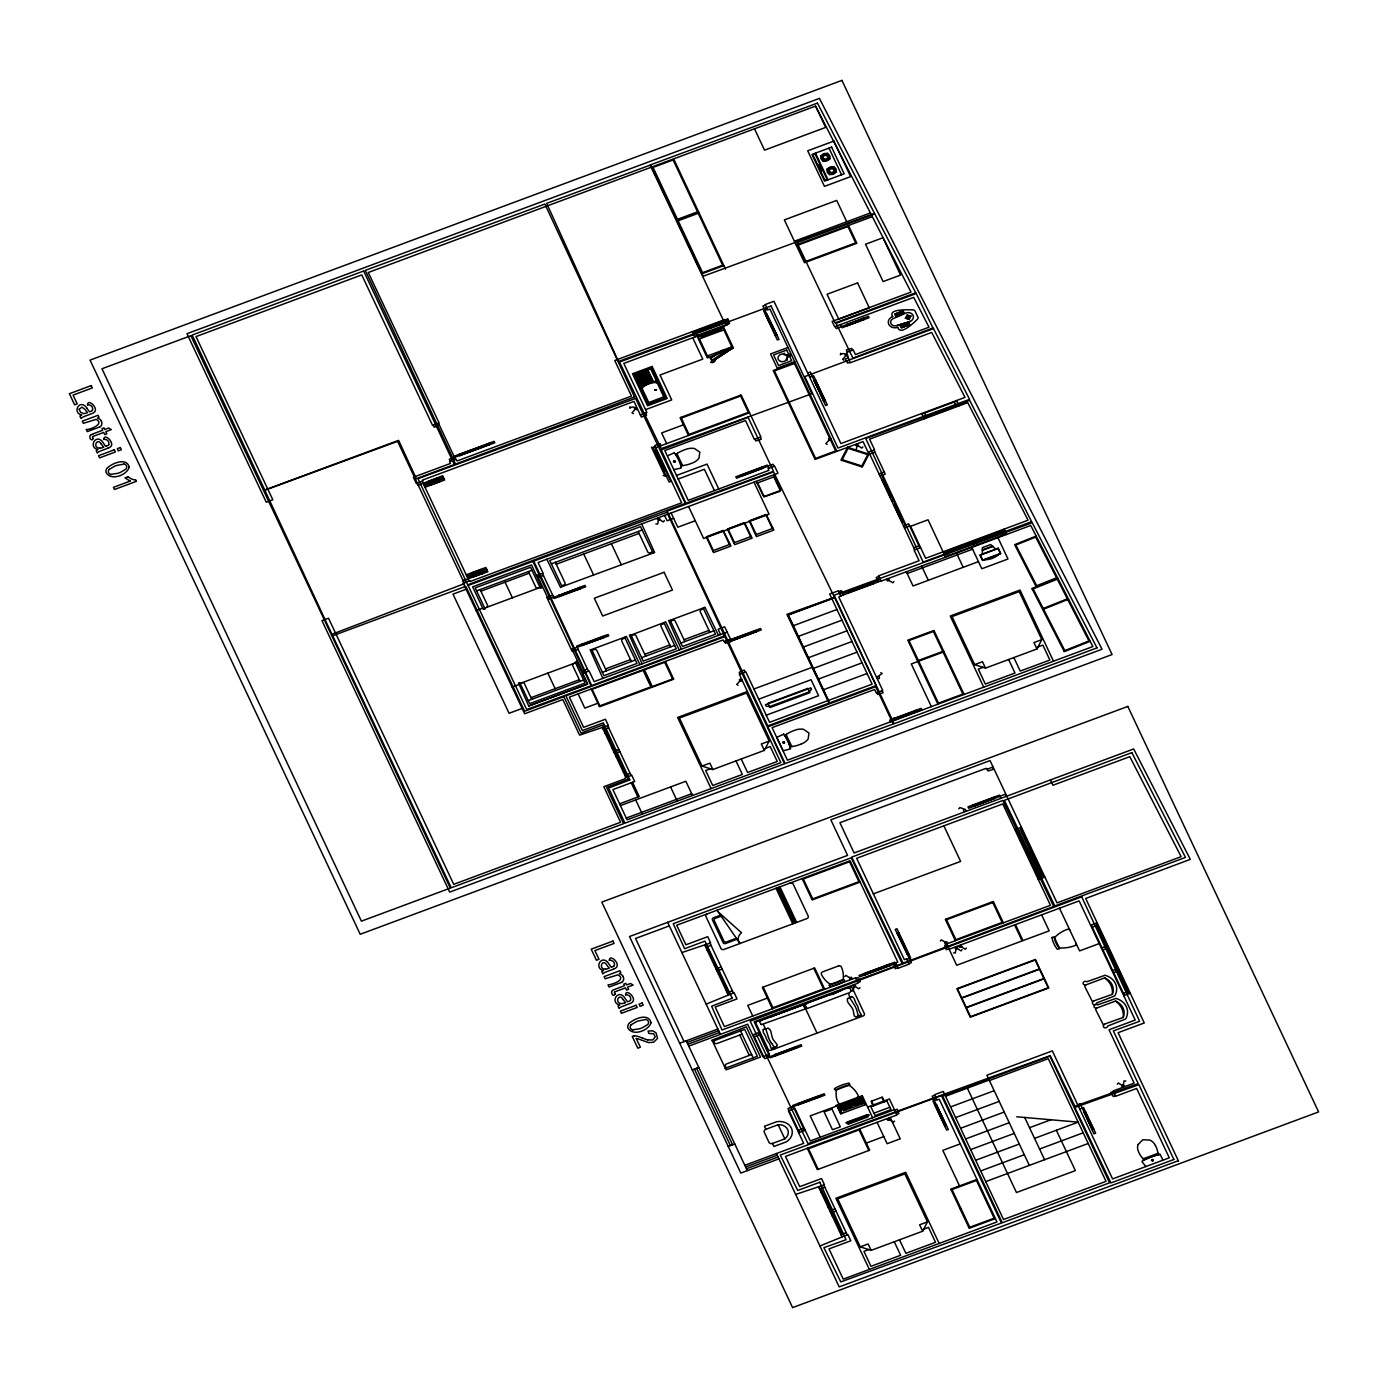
<?xml version="1.0" encoding="UTF-8"?>
<svg xmlns="http://www.w3.org/2000/svg" width="1388" height="1388" viewBox="0 0 1388 1388"><rect width="100%" height="100%" fill="white"/><g stroke="black" fill="none" stroke-linecap="round" stroke-linejoin="round"><path stroke-width="1.5" d="M634.333 408.697C641.169 412.288 634.559 404.151 629.805 408.211L630.083 406.736M788.505 355.102L789.893 356.334L791.455 354.998L790.171 353.871L788.523 354.998L783.977 354.617L784.255 353.142M802.837 1004.895L805.352 1008.66M844.945 355.12C850.462 358.139 845.171 350.886 840.417 354.721L840.694 353.246M602.86 678.402L590.108 649.705L591.739 649.705L603.971 675.713L637.005 663.429L624.756 637.422L626.335 636.346L639.937 664.609M642.124 663.794L629.354 635.097L630.898 634.941L643.234 661.104L676.251 648.821L664.019 622.813L665.598 621.737L679.2 650M718.446 635.392L704.844 607.129L703.282 608.204L715.514 634.212L682.497 646.496L670.248 620.488L668.617 620.505L681.369 649.185M658.467 520.222L657.114 518.817L659.057 517.793L659.994 519.164L658.467 520.222L657.617 524.039L655.865 523.901M856.934 446.381L855.615 444.889L857.524 443.969L858.478 445.322L856.934 446.381L856.084 450.198L854.331 450.059M853.863 987.146L852.77 985.567L854.852 984.803L855.598 986.087L853.863 987.146L853.221 990.98L851.469 990.824M956.037 949.184L954.805 947.692L956.835 946.79L957.668 948.125L956.037 949.184L955.291 953.001L953.539 952.862M1123.43 1084.687L1124.523 1086.266L1122.354 1086.995L1121.695 1085.746L1123.326 1084.687L1124.089 1080.87L1125.824 1081.009M1138.091 1144.562L1142.827 1139.722L1150.01 1140.121A13.637 11.295 -9.5 0 1 1155.371 1145.534M847.582 998.892L847.305 1000.019A8.224 6.801 -9.5 0 0 848.155 1002.674L850.514 1005.849A24.932 20.647 -9.5 0 1 851.26 1006.768A16.552 13.707 -9.5 0 1 853.221 1010.551L854.262 1015.912L855.737 1016.901M823.188 161.529L823.952 160.036M826.797 154.554L827.578 153.062M821.505 170.898L821.974 170.724M829.451 174.853L830.232 173.361M833.078 167.896L833.841 166.404M841.822 460.417L848.085 448.324L867.726 454.622L861.445 466.715M764.354 750.388L769.195 741.053L746.605 693.046L679.426 718.03L702.016 766.055L712.877 769.542L764.354 750.388L761.335 743.985L769.195 741.053M725.143 1068.378L726.254 1069.801L760.52 1057.049L746.293 1026.825L711.628 1040.323L712.807 1041.226L744.697 1029.358L757.362 1056.285L725.282 1068.257L712.53 1041.26M1036.975 648.959L1041.815 639.642L1019.226 591.618L952.047 616.602L974.636 664.626L985.515 668.114L1036.975 648.959L1033.973 642.557L1041.815 639.642M922.638 1231.208L927.479 1221.891L904.872 1173.866L837.71 1198.85L860.3 1246.875L871.161 1250.362L922.638 1231.208L919.619 1224.806L927.479 1221.891M790.431 748.895L783.179 750.787L776.742 737.392L783.752 734.148A58.574 48.511 -9.5 0 1 790.501 748.306M681.144 468.051L673.787 469.63M667.593 455.767L674.134 452.87M851.677 996.532L851.937 996.48A3.106 2.568 -9.5 0 1 852.423 996.792L853.689 997.955A6.246 5.17 -9.5 0 1 854.331 999.048L855.737 1002.795A50.992 42.23 -9.5 0 0 856.309 1003.767L857.558 1005.97A10.878 9.005 -9.5 0 1 857.975 1007.029L858.547 1009.284A16.066 13.307 -9.5 0 0 859.224 1011.089L861.445 1015.235M1014.593 924.911L1022.123 940.925L956.696 965.267L946.651 943.927L947.449 942.209L945.592 941.671L944.69 943.146L946.651 943.927L1050.456 905.306L1002.761 803.93L856.639 858.287L904.334 959.663L906.52 958.848L909.019 964.192L898.123 968.251L895.607 962.908L897.793 962.092L850.098 860.734L676.702 925.241L685.915 944.794L707.724 936.692L710.656 942.903L681.872 952.567M805.665 1008.85L761.214 1024.656M849.473 977.603L849.89 979.46L851.972 978.696L851.469 977.308L849.473 977.603L845.865 975.4L844.754 976.614M961.78 946.998L961.277 945.193L959.212 945.974L959.715 947.362L961.78 946.998L965.302 949.253L966.412 948.056M889.934 1119.995L889.43 1118.207L887.314 1119.075L887.869 1120.376L889.934 1119.995L893.456 1122.267L894.566 1121.07M1121.886 1085.329L1118.416 1082.97L1117.305 1084.184M109.236 469.404L114.631 466.212A44.242 36.626 -9.5 0 1 116.557 465.483L123.792 464.113M631.054 1024.847L636.433 1021.655A44.242 36.626 -9.5 0 1 638.376 1020.926L645.611 1019.555M612.316 990.598C610.269 991.657 613.097 998.232 615.075 994.016M889.24 580.6L888.806 578.727L886.741 579.507L887.244 580.895L889.24 580.6L892.831 582.787L893.941 581.589M963.567 809.725L963.74 811.581L965.961 810.974L965.406 809.447L959.889 807.59L958.796 808.805M634.871 409.703L631.991 412.826L633.362 413.676M789.043 356.091L786.163 359.232L787.534 360.082M664.384 520.708L663.273 521.923L659.699 519.702M845.483 356.213L842.603 359.336L843.973 360.203M828.775 440.43L828.584 438.591L830.874 438.643L830.683 440.204L828.775 440.43L825.825 443.535L827.196 444.386M862.85 446.884L861.74 448.081L858.183 445.86M739.631 681.3L739.457 679.461L741.678 679.461L741.626 681.005L739.631 681.3L736.698 684.405L738.069 685.256M879.298 676.685L879.333 678.541L877.112 678.42L877.233 676.928L882.161 673.527L880.79 672.677M859.987 987.649L858.877 988.863L855.303 986.625M940.283 941.064L941.394 939.867L944.968 942.088M962.058 949.687L960.947 950.884L957.373 948.663M90.498 435.155C88.312 436.717 91.539 442.494 93.256 438.573M776.881 1046.24L777.124 1044.609L773.584 1040.167A16.552 13.707 -9.5 0 1 771.902 1036.281A24.932 20.647 -9.5 0 1 771.693 1035.17L770.878 1031.44A8.224 6.801 -9.5 0 0 769.299 1029.029L768.189 1028.439M1159.9 1154.348A58.574 48.511 -9.5 0 0 1142.48 1160.836L1142.098 1161.93L1145.933 1166.527M90.758 434.947L90.879 434.86A16.205 13.412 -9.5 0 1 93.638 433.681M612.576 990.39L612.681 990.321A16.205 13.412 -9.5 0 1 615.439 989.124L624.513 985.706L623.75 984.109L625.832 983.346L626.595 984.942L630.499 983.485L633.119 985.064L627.602 987.111L628.643 989.297L626.561 990.078L625.537 987.874L616.289 991.31A7.218 5.986 -9.5 0 0 614.953 991.9M711.576 360.429L731.233 347.486L731.91 348.249L712.252 361.192L710.153 358.035L722.09 350.539M712.183 362.407L711.836 362.632A3.921 3.244 -9.5 0 0 715.462 360.255M761.092 1024.379L759.756 1022.227A1.995 1.648 -9.5 0 1 759.947 1021.516L761.717 1020.197A9.907 8.207 -9.5 0 1 763.192 1019.521L764.545 1019.07A45.388 37.58 -9.5 0 0 766.679 1018.393L807.608 1003.16L770.427 1016.849L802.871 1004.704M723.773 349.863L710.691 358.156L711.871 360.255M859.398 1100.372L860.907 1099.47L848.693 1104.015M763.417 1029.375L763.226 1029.428A3.106 2.568 -9.5 0 0 763.088 1030.017L763.157 1031.631A6.246 5.17 -9.5 0 0 763.574 1032.811L765.569 1036.333A50.992 42.23 -9.5 0 1 765.95 1037.391L766.835 1039.716A10.878 9.005 -9.5 0 0 767.391 1040.722L768.796 1042.666A16.066 13.307 -9.5 0 1 769.785 1044.366L771.277 1048.703L772.335 1048.027A7.252 6.02 -9.5 0 1 772.873 1047.888L773.984 1046.778L771.815 1043.481M765.656 1029.202L765.794 1029.115A5.639 4.667 -9.5 0 1 768.119 1028.161M776.534 1046.413L774.07 1047.454M851.573 996.723L851.729 996.653A10.115 8.38 -9.5 0 0 850.636 997.157L849.959 998.007A2.95 2.446 -9.5 0 0 850.271 998.631L854.592 1005.45A31.386 25.99 -9.5 0 1 857.194 1011.731L858.044 1015.218L859.866 1015.513A7.252 6.02 -9.5 0 1 860.352 1015.287L861.254 1015.166M813.299 154.589L814.877 154.051M826.728 179.677L825.235 180.214M656.819 381.821L654.997 381.249L642.262 385.985L641.551 387.512M779.813 490.727L764.372 496.453M707.273 536.688L722.818 530.962M728.44 528.811L743.985 523.085M750.231 520.708L765.76 514.983M840.955 1104.796L860.421 1097.596M863.058 1103.668L843.661 1110.851M1036.177 536.046L1014.628 544.686L1036.211 586.777M1057.777 578.154L1031.909 588.495L1064.301 651.649L1090.17 641.291M1032.273 589.206L1057.274 579.195L1088.955 640.926L1063.954 650.937M1043.203 608.499L1067.355 598.835M1042.7 609.54L1068.569 599.2M1162.103 1160.507L1162.693 1159.5L1160.056 1154.313A58.678 48.58 -9.5 0 0 1142.515 1160.836M107.952 448.185L100.838 450.874A28.94 23.978 -9.5 0 0 99.363 451.499L99.19 451.586A6.281 5.205 -9.5 0 0 97.281 452.974L96.206 450.701A6.211 5.136 -9.5 0 1 97.958 449.539C88.468 447.613 95.061 434.34 101.775 440.916A13.828 11.451 -9.5 0 1 102.608 441.974L103.18 442.807A29.842 24.724 -9.5 0 0 105.87 446.381L106.13 446.277M613.531 969.119L606.417 971.808A28.94 23.978 -9.5 0 0 604.925 972.433A6.281 5.205 -9.5 0 0 602.86 973.925L601.785 971.635A6.211 5.136 -9.5 0 1 603.52 970.49C594.133 968.581 600.588 955.274 607.354 961.849M836.877 451.326L769.924 309.056L767.755 309.871L765.239 304.527L773.966 301.283L840.902 443.553L965.024 397.384L931.712 332.443L850.081 362.823L846.697 352.379L853.238 349.95L855.407 354.565L929.023 327.186L913.703 297.362L834.639 326.77L832.141 321.426L911.014 292.087L815.571 106.095L368.306 272.482L439.094 422.941L432.553 425.37L361.765 274.911L196.02 336.59L272.811 499.801L266.253 502.23L186.964 333.693L819.423 98.392L1102.037 649.22L449.695 892.102L321.981 620.644L328.522 618.215L453.72 884.33L620.575 822.269L603.832 786.701L625.641 778.581L625.225 777.696L631.766 775.267L634.698 781.479L612.889 789.599L627.116 819.822L780.871 762.619L739.37 674.412L745.911 671.983L769.594 722.315L872.098 684.18L829.677 594.012L838.404 590.768L840.92 596.094L838.734 596.909L882.751 690.461L876.21 692.89L874.614 689.506L772.11 727.642L787.412 760.19L1092.877 646.548L1030.746 525.479L881.05 581.173L878.535 575.829L919.099 560.735L914.085 550.064L920.626 547.635M93.621 433.646L102.695 430.263L101.949 428.666L104.031 427.886L104.777 429.482L108.698 428.024L111.318 429.603L105.8 431.651L106.841 433.854L104.759 434.618L103.718 432.431L94.488 435.867A7.218 5.986 -9.5 0 0 93.135 436.439M676.945 220.362L698.754 212.243M125.215 477.819L127.8 476.847M723.859 265.594L702.05 273.714L651.84 166.994M794.404 241.234L870.397 212.954M796.157 244.965L872.289 216.632M439.285 424.954L434.218 427.261L433.212 425.127M692.647 332.166L727.971 319.014L728.874 322.033M765.482 305.065L762.88 306.037L779.032 339.314L777.297 339.956L763.574 310.791L767.495 309.333M725.855 321.062L695.336 332.426L694.833 331.35M694.659 336.434L729.55 323.456L727.538 319.188M698.129 336.191L722.558 327.1M698.285 336.538L722.714 327.447M699.431 338.915L723.859 329.824M765.586 315.059L767.321 314.417M707.446 355.935L731.875 346.844M775.285 335.688L777.037 335.046M454.015 456.253L494.145 441.332L494.805 442.755L449.278 459.272L450.285 461.406M459.324 454.483L489.062 443.605M459.758 455.42L489.426 444.386M459.827 455.559L489.496 444.524L488.906 443.275M859.259 319.708L836.305 328.661L835.298 326.527M859.692 319.535L868.42 316.291L869.079 317.713L860.369 320.958M846.697 324.584L863.336 318.563M788.002 347.468L770.548 353.957L777.245 368.184L794.699 361.695M847.131 325.521L863.7 319.344M428.424 481.41L437.584 478.01M847.201 325.659L863.77 319.483M859.918 321.131L842.048 327.776L840.538 324.584M428.788 482.191L438.018 478.929M423.704 484.464L443.345 477.16M429.031 482.694L438.261 479.433M429.465 483.614L438.625 480.213M424.381 485.887L444.004 478.582M429.69 484.117L438.851 480.699L429.76 484.256M430.124 485.037L439.354 481.775M425.04 487.309L444.681 480.005L442.668 475.737L417.979 485.332L416.973 483.198M645.559 409.651L671.723 399.918L660.011 375.02L702.762 359.11L692.716 337.77M640.354 414.943L646.895 412.496L623.802 363.413L727.624 324.792L725.109 319.466L614.745 360.516L631.488 396.083L456.999 460.99L456.166 459.22L449.625 461.649L450.458 463.436L413.381 477.229L416.313 483.458L422.854 481.011L422.438 480.127L634.004 401.427L641.36 417.077L646.6 415.116L645.594 412.982M905.167 318.268L911.448 315.944M795.029 362.407L773.22 370.527L815.068 459.445L863.041 441.592L868.055 452.262L874.614 449.833L869.582 439.146L967.731 402.641L1028.057 520.205L925.64 558.306L910.58 526.295L928.034 519.806L945.61 557.161M896.926 325.555L910.077 321.496L896.926 325.555A4.685 3.886 -9.5 0 1 890.94 323.595A4.685 3.886 -9.5 0 1 893.577 318.442L906.052 312.959A5.569 4.615 -9.5 0 1 913.078 315.354A5.569 4.615 -9.5 0 1 910.164 321.409M681.3 418.083L740.637 396.014M807.677 372.956L810.297 371.984L825.6 405.574L827.335 404.932L813.611 375.766L809.69 377.224M847.808 358.017L845.205 358.989L847.634 363.101L849.82 362.285M683.451 424.815L661.642 432.935L666.656 443.605M813.889 380.676L815.624 380.034M655.743 447.665L749.537 412.774M654.824 451.673L656.559 451.013M655.726 453.598L657.478 452.956M823.587 401.306L825.34 400.664M664.193 471.59L665.928 470.931M666.205 475.858L667.94 475.199M676.511 475.459L707.047 464.095L718.758 488.992M678.194 479.016L704.358 469.283L714.404 490.623M466.212 574.806L485.852 567.501L487.847 571.769L462.829 580.67L463.818 582.804M471.538 573.036L480.769 569.774M471.972 573.955L481.133 570.555M472.041 574.094L481.202 570.694M466.889 576.228L486.511 568.924M472.267 574.597L481.428 571.197M741.227 475.164L762.151 467.374M472.631 575.378L481.862 572.116M467.548 577.651L487.188 570.347M472.874 575.881L482.104 572.619M741.591 475.945L762.585 468.294M473.308 576.801L482.469 573.4M921.858 414.075L956.748 401.08M923.853 418.343L958.761 405.348M466.108 589.258L453.009 594.133L509.084 713.293L522.166 708.418M757.015 483.128L774.452 476.639M476.622 590.854L531.951 570.26M551.331 563.84L642.158 530.025M673.631 518.331L667.073 520.76L664.574 515.434M480.907 591.201L529.227 573.209M556.241 564.239L639.035 533.426M536.549 575.586L543.09 573.157L538.076 562.487L777.974 473.239L774.643 466.125L768.085 468.554L768.935 470.341L688.24 500.357L664.8 450.562L745.495 420.529L754.378 439.389L760.919 436.96L741.175 394.99L680.103 417.701L688.465 435.485M538.214 577.477L543.437 575.534M869.721 454.154L874.961 452.21M695.249 520.726L677.812 527.214L671.115 512.987M476.136 610.599L482.677 608.17M484.724 608.083L540.071 587.488M561.689 585.805L563.806 585.007A2.03 1.683 -9.5 0 0 564.968 582.769L555.356 562.348M652.499 551.99L650.382 552.788A2.03 1.683 -9.5 0 1 647.762 551.956L638.15 531.517M562.036 586.656L654.616 552.511L641.655 523.918M547.497 597.222L552.736 595.279M879.003 473.898L884.243 471.937M879.853 475.668L881.588 475.026L905.358 525.531L903.605 526.173M558.948 595.435L579.889 587.644M881.762 475.373L885.249 474.071L873.954 450.076M559.312 596.215L580.323 588.564M881.848 479.936L883.601 479.294M712.669 550.776L730.105 544.287M733.836 542.899L751.272 536.41M755.61 534.796L773.064 528.308M889.881 497.008L891.634 496.366M891.564 500.565L893.299 499.923M891.894 501.276L893.646 500.634M893.56 504.833L895.312 504.191M901.593 521.905L903.345 521.263M582.04 644.518L602.982 636.728M582.422 645.299L603.416 637.647M905.184 525.167L908.672 523.866L919.966 547.878M572.932 651.284L578.171 649.341M904.438 527.961L909.678 526M591.583 649.515L624.721 637.179M631.002 635.097L663.985 622.587M670.109 620.297L703.248 607.979M592.034 650.33L594.151 649.532A2.03 1.683 -9.5 0 1 596.771 650.365L606.383 670.803M625.051 638.046L622.934 638.827A2.03 1.683 -9.5 0 0 621.772 641.065L631.384 661.503M631.297 635.721L633.414 634.923A2.03 1.683 -9.5 0 1 636.034 635.773L645.646 656.194M664.314 623.438L662.197 624.218A2.03 1.683 -9.5 0 0 661.035 626.474L670.647 646.895M670.543 621.113L672.677 620.332A2.03 1.683 -9.5 0 1 675.279 621.165L684.891 641.586M703.577 608.829L701.443 609.61A2.03 1.683 -9.5 0 0 700.281 611.865L709.893 632.286M512.12 687.077L518.661 684.648M582.214 671.029L587.454 669.085M913.738 547.687L918.96 545.744M605.48 668.912L630.482 659.612M644.743 654.303L669.745 645.004M684.006 639.695L709.008 630.395M602.375 672.295L635.392 660.011M641.62 657.686L674.655 645.403M680.883 643.078L713.9 630.794M528.707 705.989L587.592 684.076L576.541 661.347L575.257 662.25L585.025 683.052L529.678 703.629L519.91 682.861L518.487 682.879L528.707 705.989L587.592 684.076L582.578 673.406L589.119 670.977L594.133 681.647L727.173 632.147M943.337 552.355L1004.409 529.626M847.704 592.017L873 582.613M831.95 598.818L788.315 615.04L828.48 700.402M848.068 592.797L873.434 583.533M945.349 556.623L1006.421 533.894M665.598 661.955L644.448 669.814L652.308 686.539L673.458 678.663M907.179 573.539L972.606 549.197M724.796 641.811L760.572 628.504L761.231 629.926L725.473 643.234L724.64 641.447M730.123 640.042L755.488 630.759M730.556 640.961L755.853 631.557M730.626 641.1L755.922 631.696M982.357 549.891L992.507 546.109M982.357 550.394L992.906 546.473M793.346 625.71L836.964 609.488M597.881 703.23L584.799 708.106L578.102 693.879M978.471 561.637L913.044 585.979L906.347 571.752M599.217 706.076L651.562 686.609M798.36 636.381L841.978 620.158M803.374 647.051L847.01 630.829M603.294 729.429L604.595 728.943L615.144 751.359L613.843 751.845M604.769 729.307L608.69 727.833M604.96 732.985L606.278 732.5M808.406 657.721L852.024 641.499M747.403 691.484L677.622 717.457L711.09 788.592M753.927 688.986L811.182 667.697M813.42 668.391L857.038 652.169M612.16 748.288L613.479 747.802M934.298 631.158L909.001 640.562L938.444 703.161L963.74 693.757M614.971 750.995L618.909 749.537M758.716 699.188L811.06 679.721L818.59 695.718L766.245 715.202M614.502 753.268L615.821 752.782L626.352 775.181L625.051 775.666M615.977 753.129L619.916 751.671M818.452 679.062L862.069 662.839M616.185 756.824L617.486 756.339M823.466 689.732L867.084 673.51M918.37 660.48L942.799 651.406M943.996 651.787L911.291 663.95L931.365 706.631M623.368 772.11L624.687 771.624M626.196 774.834L630.117 773.376M702.016 766.055L709.875 763.14L712.877 769.542M974.636 664.626L982.496 661.712L985.515 668.114M710.465 768.761L705.677 770.548L712.703 785.487L742.354 774.452L736.004 760.936M765.43 748.306L770.219 746.536L777.263 761.474L747.594 772.509L741.227 758.993M983.086 667.333L978.297 669.12L985.324 684.058L1014.992 673.024L1008.625 659.508M1038.051 646.895L1042.856 645.108L1049.883 660.046L1020.215 671.081L1013.865 657.565M619.586 803.826L639.209 796.521L632.529 782.294M620.419 805.595L685.846 781.253L692.543 795.48M626.283 818.053L691.71 793.71M895.121 718.411L916.063 710.621M895.503 719.192L916.496 711.541M890.419 721.465L921.823 709.771L921.146 708.348L889.743 720.042L890.575 721.812M993.079 766.991L986.538 769.438L986.035 768.362L839.914 822.72L854.123 852.961L1133.666 748.965L1190.297 859.363L1085.694 898.47L1144.267 1022.956L1118.086 1032.689L1178.533 1161.166M981.09 801.969L968.009 806.827L968.668 808.25L981.75 803.392M981.524 801.796L999.412 795.151L1000.922 798.36M973.318 805.057L994.329 797.423M973.751 805.994L994.693 798.204M973.821 806.133L994.762 798.343M982.184 803.218L1005.138 794.266L1006.144 796.4M669.328 925.9L635.531 938.462L684.058 1041.625M720.493 915.195L713.484 917.815A1.874 1.562 -9.5 0 0 712.408 919.88L723.165 942.73A1.874 1.562 -9.5 0 0 725.577 943.51L737.028 939.242M721.187 916.201L715.288 918.388A1.874 1.562 -9.5 0 0 714.213 920.47L723.963 941.185A1.874 1.562 -9.5 0 0 726.375 941.949L736.334 938.253M812.691 898.886L858.929 881.675M860.144 882.074L812.154 899.927L802.125 878.587M1014.906 829.712L1021.447 827.283M705.607 946.876L706.908 946.39L717.457 968.807L716.139 969.292M1021.62 829.313L1020.319 829.798L1030.868 852.197L1032.169 851.712M707.082 946.755L711.003 945.28M1016.554 831.603L1020.492 830.145M707.273 950.433L708.574 949.947M1021.984 833.355L1023.303 832.869M873.382 893.855L960.617 861.41L943.875 825.843M714.473 965.736L715.774 965.25M1029.185 848.641L1030.503 848.155M624.669 1002.951L625.641 1002.587A23.457 19.415 -9.5 0 1 623.021 999.36M717.284 968.442L721.205 966.985M1026.773 853.308L1030.694 851.85M716.815 970.715L718.116 970.229L728.665 992.628L727.347 993.114M1032.845 853.134L1031.527 853.62L1042.076 876.036L1043.377 875.55M718.29 970.576L722.211 969.119M1027.779 855.442L1031.7 853.984M718.481 974.272L719.799 973.786M1033.21 857.177L1034.511 856.691M725.681 989.557L726.982 989.071M1040.393 872.479L1041.711 871.994M728.492 992.281L732.43 990.806M1037.981 877.129L1041.902 875.672M1038.328 879.506L1044.869 877.077M706.145 1004.149L734.079 992.698L737.011 998.926L715.202 1007.046L724.397 1026.6L855.476 977.846L857.992 983.172L754.17 1021.794L769.49 1054.342L762.949 1056.771L747.629 1024.24L688.743 1046.136M897.238 933.673L898.973 933.031M946.529 919.724L992.767 902.53M767.373 998.076L747.733 1005.38L752.764 1016.051M906.937 954.302L908.689 953.66M864.308 973.717L889.604 964.313L890.194 965.545M864.377 973.856L889.673 964.452M679.686 1043.238L717.856 1029.046M864.741 974.654L890.107 965.371M855.737 978.366L857.905 977.568L860.352 981.663L857.732 982.635M895.867 963.445L859.658 976.909L858.981 975.486L894.757 962.179L895.434 963.602M906.763 959.386L910.702 957.928L896.978 928.763L895.225 929.405L911.395 962.682L908.776 963.654M687.025 1042.492L718.654 1030.729M687.875 1044.279L719.487 1032.516M897.863 967.714L895.26 968.685L893.681 964.261M949.149 949.253L1079.153 900.899L1135.21 1020.059L1109.029 1029.792L1134.135 1083.143L1113.193 1090.933L1115.709 1096.26L1136.651 1088.47L1169.286 1157.835L1112.569 1178.933L1052.33 1050.89L986.903 1075.232L1029.323 1165.4M742.042 1034.181L716.989 1043.498A2.03 1.683 -9.5 0 1 714.386 1042.666L713.571 1040.931M752.66 1034.91L759.201 1032.464M754.309 1036.801L759.548 1034.841M692.248 1069.922L698.789 1067.476M1090.604 925.258L1097.145 922.829M1097.335 924.842L1096.017 925.345L1106.062 946.685L1107.381 946.2M1092.269 927.149L1096.19 925.692M751.637 1054.568L726.583 1063.885A2.03 1.683 -9.5 0 0 725.421 1066.14L726.236 1067.875M1097.7 928.902L1099.001 928.399M769.837 1056.719L764.597 1058.662L753.302 1034.667M774.99 1054.602L796.001 1046.951M775.424 1055.522L796.365 1047.732M1099.227 943.58L1079.604 950.884L1059.512 908.203M1104.397 943.129L1105.698 942.643M961.693 997.799L1039.334 968.928M961.849 998.163L1039.508 969.275M1101.968 947.778L1105.906 946.321M1108.04 947.622L1106.739 948.108L1116.785 969.449L1118.086 968.963M1102.974 949.913L1106.895 948.455M1108.405 951.665L1109.723 951.179M966.204 1007.41L1043.845 978.523M966.378 1007.757L1044.019 978.887M1115.102 965.892L1116.403 965.406M1112.69 970.542L1116.611 969.084M1118.763 970.385L1117.444 970.871L1127.49 992.212L1128.791 991.726M1113.679 972.676L1117.618 971.218M1104.605 977.915L1085.503 985.029L1084.791 986.538L1092.287 1001.442L1112.326 994.329A23.943 19.831 -9.5 0 0 1104.605 977.915A16.882 13.984 -9.5 0 1 1112.326 994.329M1119.127 974.428L1120.428 973.942M798.152 1103.824L819.094 1096.034M793.259 1106.514L788.037 1108.457L799.332 1132.469M798.516 1104.605L819.458 1096.815M1125.807 988.655L1127.125 988.169M1123.395 993.305L1127.316 991.847M1123.742 995.682L1130.283 993.253M765.846 1129.312L778.148 1124.731A9.855 8.155 -9.5 0 1 787.673 1129.502A9.855 8.155 -9.5 0 1 784.81 1138.871L772.491 1143.434A2.741 2.273 -9.5 0 1 768.969 1142.307L764.285 1132.33A2.741 2.273 -9.5 0 1 765.846 1129.312L764.424 1126.275L776.725 1121.712A13.654 11.295 -9.5 0 1 791.386 1128.114A13.654 11.295 -9.5 0 1 786.233 1141.89L773.914 1146.471L772.491 1143.434M1115.501 1001.06L1096.399 1008.174L1095.687 1009.683L1103.182 1024.587L1123.222 1017.473A23.943 19.831 -9.5 0 0 1115.501 1001.06A16.882 13.984 -9.5 0 1 1123.222 1017.473M835.94 1105.473L862.035 1095.826M728.232 1146.384L734.773 1143.955M862.573 1096.399L810.228 1115.883L820.273 1137.223M841.302 1105.23L844.39 1104.067M845.084 1103.807L847.357 1102.974M848.085 1102.697L860.3 1098.151L861.913 1101.395M841.596 1105.872L844.719 1104.744M845.396 1104.449L847.669 1103.616M848.38 1103.339L860.612 1098.828M839.029 1107.416L840.608 1106.826M841.909 1106.548L845.032 1105.421M842.238 1107.208L845.344 1106.097M850.445 1104.883L861.254 1100.181M842.551 1107.884L845.674 1106.774M846.35 1106.479L848.623 1105.663M849.335 1105.369L861.566 1100.858M842.863 1108.561L845.969 1107.416L844.511 1104.102M846.663 1107.156L848.936 1106.305M849.647 1106.045L861.861 1101.499M843.054 1108.943L846.524 1108.405L843.384 1109.654M846.836 1107.537L849.109 1106.687M849.838 1106.427L852.926 1105.264M853.568 1105.039L856.656 1103.876M860.386 1102.488L857.472 1104.241L860.508 1102.523M849.404 1107.329L846.784 1107.641M850.133 1107.051L853.047 1105.299M856.951 1104.518L853.499 1105.143M862.347 1102.523L861.375 1102.211L862.399 1102.419M798.326 1130.335L803.565 1128.392M798.673 1132.712L805.214 1130.283M867.587 1107.069L889.396 1098.966L896.926 1114.963L785.487 1156.43L799.714 1186.671L821.523 1178.551L824.455 1184.779L795.671 1194.426M873.92 1113.193L889.864 1107.26M744.801 1165.295L803.687 1143.382L788.384 1110.834L794.925 1108.405L810.245 1140.953L894.427 1109.637M894.67 1110.157L897.29 1109.186L898.869 1113.627L896.683 1114.425M934.801 1095.236L932.181 1096.208L948.351 1129.485L946.616 1130.127L932.892 1100.962L936.813 1099.504M745.599 1166.996L777.228 1155.215M746.449 1168.765L778.061 1157.002M945.54 1096.26L989.158 1080.038M778.946 1158.859L740.776 1173.068L629.493 936.536L847.582 855.39L830.857 819.822L990.06 760.589L1057.014 902.859L1181.136 856.691L1129.815 756.668L1052.937 785.261L1050.421 779.935M989.401 1080.558L1048.287 1058.662L1106.028 1181.361L1003.524 1219.497L943.285 1091.454L934.558 1094.698L937.056 1100.042L939.242 1099.227L996.983 1221.943L843.227 1279.146L829 1248.905L850.809 1240.785L847.877 1234.574L819.944 1246.008M934.887 1105.23L936.64 1104.588M950.554 1106.93L994.172 1090.708M866.338 1143.07L883.774 1136.581M955.586 1117.6L999.204 1101.378M944.603 1125.859L946.338 1125.217M960.6 1128.271L1004.218 1112.048M819.388 1188.735L820.707 1188.249L831.256 1210.666L829.937 1211.151M820.881 1188.614L824.802 1187.156M821.071 1192.292L822.373 1191.806M965.614 1138.941L1009.232 1122.719M960.253 1143.868L942.799 1150.357L959.542 1185.925M1077.678 1104.779L1080.298 1103.79L1093.918 1133.84L1095.67 1133.181L1083.612 1107.572L1079.69 1109.047M1113.454 1091.471L1110.834 1092.443L1113.28 1096.537L1115.466 1095.739M970.646 1149.611L1014.264 1133.389M1029.532 1127.698L1051.341 1119.595M828.272 1207.595L829.573 1207.109M1083.872 1112.499L1085.624 1111.84M831.082 1210.301L835.003 1208.844M830.614 1212.574L831.915 1212.088L842.464 1234.487L841.145 1234.973M832.089 1212.435L836.01 1210.978M975.66 1160.281L1019.278 1144.059M1034.546 1138.368L1078.164 1122.146L1016.727 1116.785M832.279 1216.131L833.598 1215.645M980.674 1170.952L1024.292 1154.729M1039.56 1149.038L1083.195 1132.816M1091.905 1129.572L1093.657 1128.912M976.979 1179.436L950.815 1189.169L969.223 1228.293L995.387 1218.56M839.48 1231.416L840.781 1230.93M951.144 1189.88L976.441 1180.459L994.19 1218.178L968.876 1227.582M842.29 1234.14L846.212 1232.683M985.706 1181.622L1088.209 1143.486M960.01 1208.74L960.895 1208.41M860.3 1246.875L868.142 1243.96L871.161 1250.362M868.749 1249.582L863.943 1251.369L870.97 1266.307L900.639 1255.273L894.271 1241.757M923.714 1229.143L928.503 1227.356L935.529 1242.295L905.878 1253.329L899.511 1239.814M1178.325 1160.732L839.185 1286.902L776.43 1153.532M520.17 683.417L575.517 662.839M530.997 697.678L579.334 679.704M528.273 700.645L583.619 680.068M830.388 994.502C835.038 995.769 850.098 981.802 851.018 991.032A2.117 1.752 -9.5 0 1 850.74 991.587L849.63 992.524A12.128 10.046 -9.5 0 1 848.606 993.166L849.803 997.868A5.639 4.667 -9.5 0 0 847.426 998.666M858.86 1015.929L856.24 1016.779M763.469 1029.497L763.643 1029.428A10.115 8.38 -9.5 0 1 764.667 1029.15L765.812 1029.323A2.95 2.446 -9.5 0 1 766.089 1029.948L768.518 1037.478M842.048 990.199L804.346 1004.166L807.33 1008.486L847.669 993.305M100.023 448.133C91.886 448.307 97.177 437.047 101.15 443.934M605.411 969.067C597.95 969.535 602.409 957.894 606.73 964.886A23.457 19.415 -9.5 0 0 609.349 968.113L608.43 968.425A7.391 6.125 -9.5 0 1 605.584 969.136M111.092 474.349L117.963 473.291A44.694 37.008 -9.5 0 0 120.53 472.319L125.909 469.144A4.077 3.383 -9.5 0 0 123.862 463.904M632.893 1029.792L639.764 1028.734A44.694 37.008 -9.5 0 0 642.332 1027.779L647.728 1024.587A4.077 3.383 -9.5 0 0 645.68 1019.347M647.71 1039.924L652.828 1039.942L655.188 1036.905L653.731 1033.834L648.821 1033.418L648.057 1031.076L652.655 1030.781L656.021 1032.828L657.548 1038.38L653.627 1042.284L648.422 1042.562L639.174 1039.265A11.364 9.404 -9.5 0 0 636.277 1038.484M663.169 475.494L665.112 476.101L651.475 447.11M820.447 155.716L822.182 156.271M828.567 158.319L830.302 158.874M826.728 169.058L828.463 169.614M834.847 171.661L836.582 172.216M842.204 459.688L861.827 465.969M674.308 452.939L674.568 453.182A58.574 48.511 -9.5 0 1 681.282 467.426M653.054 552.875L640.545 526.607L549.735 560.422L561.966 586.43L560.613 587.506L546.803 559.243M718.394 912.142L741.522 932.736A9.525 7.894 -9.5 0 0 739.96 943.493L717.076 910.216M995.734 549.075L990.737 544.547L982.34 547.67L982.426 554.072M622.969 999.395C619.048 992.351 613.895 1003.507 621.824 1003.593A7.391 6.125 -9.5 0 0 624.635 1002.882M622.761 976.024L622.57 975.729A6.003 4.962 -9.5 0 0 619.378 973.665L620.835 972.693L619.898 970.733L604.11 976.597L605.151 978.783L617.729 974.897A2.793 2.308 -9.5 0 1 618.354 975.053C626.509 980.032 611.483 984.751 608.013 984.89L609.037 987.059L619.603 983.12A12.822 10.618 -9.5 0 0 621.442 982.305M100.96 420.564L100.769 420.286A6.003 4.962 -9.5 0 0 97.559 418.204L99.016 417.25L98.097 415.272L82.308 421.154L83.332 423.34L95.911 419.436A2.793 2.308 -9.5 0 1 96.553 419.61C104.829 424.19 88.988 430.193 86.195 429.43L87.236 431.616L97.802 427.678A12.822 10.618 -9.5 0 0 99.624 426.862M86.941 408.28L86.386 407.465A13.828 11.451 -9.5 0 0 85.553 406.389C78.474 399.727 72.523 413.19 81.719 415.029A6.211 5.136 -9.5 0 0 79.949 416.174L81.042 418.465A6.281 5.205 -9.5 0 1 82.95 417.059L83.124 416.99A28.94 23.978 -9.5 0 1 84.599 416.365L91.712 413.676A12.475 10.341 -9.5 0 0 93.464 412.895C100.214 409.044 87.357 397.541 87.565 405.053M657.478 383.244C655.257 380.815 642.141 385.187 642.21 388.935M1033.123 588.859L1064.804 650.59M956.488 400.559L959.004 405.886M815.571 106.095L825.617 127.436L764.545 150.147L754.499 128.806M956.575 406.163L956.072 405.105L925.536 416.452L926.039 417.528M954.129 402.052L955.638 405.261M951.717 406.719L952.22 407.794M829 148.117L841.544 174.784M907.023 314.729L909.331 319.622M903.12 310.808L904.299 313.306M908.55 322.346L909.73 324.861M902.252 311.138L903.432 313.636M907.683 322.675L908.862 325.191M902.027 311.207L903.241 313.792M907.44 322.693L908.637 325.26M1004.166 529.106L1006.664 534.432M901.159 311.537L902.374 314.104M906.555 323.022L907.769 325.59M900.933 311.623L902.183 314.261M906.312 323.022L907.561 325.677M900.066 311.936L901.315 314.59M905.444 323.352L906.676 325.989M899.858 312.022L901.124 314.729M905.184 323.369L906.468 326.076M1002.24 530.442L1002.726 531.517L975.261 541.736L974.758 540.661M1002.292 531.673L1003.802 534.866M898.973 312.352L900.257 315.059M904.317 323.682L905.583 326.406M898.765 312.421L900.066 315.215M904.056 323.699L905.375 326.475M897.88 312.751L899.198 315.544M903.189 324.029L904.508 326.805M897.672 312.838L899.008 315.683M902.946 324.029L904.282 326.891M896.804 313.15L898.14 316.013M902.061 324.358L903.415 327.221M896.579 313.237L897.949 316.169M901.818 324.376L903.189 327.29M895.711 313.567L897.082 316.481M900.951 324.705L902.321 327.62M895.486 313.653L896.891 316.638M900.691 324.705L902.096 327.707M997.868 532.072L998.371 533.131M894.618 313.966L896.023 316.967M899.823 325.035L901.228 328.019M997.955 537.677L1007.983 559.017L981.819 568.75L971.774 547.41M892.744 316.655C886.932 308.24 910.719 309.975 912.974 309.871A2.342 1.943 -9.5 0 1 915.022 311.016L917.919 317.175A2.342 1.943 -9.5 0 1 917.399 319.275C914.519 322.051 900.292 336.208 897.828 327.464M815.485 153.148L828.029 179.815M815.242 154.276L826.953 179.173M846.749 221.75L836.704 200.41L784.359 219.894L804.519 262.748L856.864 243.282L848.502 225.481M1053.509 661.209L1020.024 590.056L950.242 616.029L983.71 687.164M819.579 164.652L821.731 169.215M818.365 165.12L820.499 169.666M813.056 155.092L824.767 179.989M929.908 414.839L930.394 415.897M924.46 413.086L925.97 416.296M921.597 413.537L924.113 418.864M979.113 539.047L979.616 540.106M975.695 541.563L977.204 544.773M973.005 541.32L973.509 542.378L946.026 552.598L945.523 551.539M973.075 542.552L974.584 545.744M863.18 318.251L863.856 319.674M968.65 542.934L969.154 544.009M956.505 553.101L963.203 567.328M846.611 324.41L847.27 325.833M949.895 549.908L950.398 550.984M852.579 350.192L851.746 348.405L846.35 350.002L847.357 352.136M946.46 552.441L947.969 555.651M1096.503 923.072L1129.624 993.496M883.202 479.433L891.408 496.436M894.913 504.33L903.12 521.333M882.074 479.849L890.281 496.869M893.785 504.746L901.992 521.767M868.715 452.02L914.744 549.822M1091.263 925.015L1124.401 995.439M921.615 566.078L928.312 580.305M964.087 694.468L933.95 630.447L907.787 640.18L937.906 704.202M815.415 380.104L825.114 400.733M815.242 380.173L824.94 400.802M933.413 631.488L962.873 694.087M814.27 380.538L823.986 401.167L814.097 380.59M992.42 767.234L993.426 769.368L988.03 770.965L987.198 769.178M1020.787 827.526L1044.227 877.32M1015.548 829.469L1038.987 879.263M766.939 314.556L776.812 335.115M994.172 797.094L994.849 798.516M765.794 314.972L775.684 335.549M1041.625 914.848L1049.155 930.862L1022.991 940.596L1015.461 924.599M673.648 158.891L725.525 269.151M872.844 582.283L873.52 583.706M973.231 804.884L973.908 806.307M915.924 710.292L916.583 711.714M725.421 321.218L726.93 324.428M720.997 321.617L721.5 322.675M723.252 326.423L733.471 348.11L707.29 357.844L697.088 336.156M847.548 591.704L848.207 593.127M1003.351 922.829L993.305 901.489L945.332 919.342L955.378 940.682M722.385 326.735L732.586 348.44M992.437 901.818L1002.153 922.447L955.916 939.641L946.2 919.012M721.673 330.639L721.17 329.546L701.096 337.024L701.617 338.099M1085.225 1111.996L1093.432 1128.999M1084.097 1112.413L1092.304 1129.416M882.091 690.704L883.098 692.838L877.702 694.416L876.852 692.647M895.815 719.869L894.809 717.735L891.495 719.383M760.26 437.203L761.266 439.337L755.853 440.916L755.02 439.146M773.984 466.368L772.977 464.234L736.508 478.218L735.831 476.795L767.234 465.101L768.744 468.311M740.29 395.302L748.323 412.375L689.003 434.444L680.97 417.372M773.619 474.852L780.767 490.033L780.143 491.231L763.868 496.956L756.165 481.341M773.81 476.882L780.073 490.224M699.188 329.737L699.691 330.795M762.012 467.062L762.671 468.485M697.956 335.827L708.158 357.531M695.77 332.252L697.279 335.462M692.386 331.628L694.902 336.972M757.657 482.885L763.938 496.227M753.996 482.156L769.056 514.167L703.629 538.509L688.569 506.499M1056.355 1130.266L1075.353 1170.622L1016.467 1192.535L967.349 1088.14M766.124 515.208L772.405 528.55M741.071 474.852L741.73 476.275M749.988 521.211L756.269 534.554M1024.691 1117.427L1044.591 1159.709M744.35 523.311L750.63 536.653M728.214 529.314L734.478 542.656M647.866 369.885L653.47 381.804M647.433 370.041L653.037 381.978M723.183 531.188L729.463 544.53M645.993 370.579L651.597 382.515M645.559 370.752L651.163 382.672M644.24 371.238L649.862 383.157M643.806 371.394L649.428 383.331M642.418 371.915L648.023 383.851M641.967 372.071L647.589 384.008M640.666 372.574L646.27 384.493M640.232 372.73L645.836 384.649M638.914 373.216L644.535 385.135M638.48 373.372L644.101 385.309M637.179 373.858L642.783 385.795M636.745 374.031L642.349 385.951M898.591 933.17L908.29 953.799M755.332 630.447L756.009 631.87M897.446 933.604L907.336 954.163M707.047 537.191L713.328 550.533M660.983 445.704L659.977 443.57L654.754 445.531L681.682 502.786L470.133 581.503L469.717 580.6L463.176 583.047L524.664 713.762L562.834 699.552L579.577 735.12L608.343 725.456L605.411 719.244L583.602 727.347L569.375 697.123L723.148 639.92L723.981 641.69L730.522 639.261L724.657 626.803L718.116 629.25L720.632 634.576M859.259 882.386L849.56 861.757L803.322 878.968L813.038 899.598M656.177 451.169L665.546 471.087M655.032 451.586L664.574 471.434M729.862 639.504L730.869 641.638L727.208 642.575M745.269 672.226L744.263 670.092L740.776 671.393L739.197 672.399L740.03 674.169M936.414 1104.657L946.13 1125.286M936.241 1104.727L945.957 1125.356M935.286 1105.091L945.002 1125.72L935.113 1105.143M864.221 973.543L864.898 974.966M952.012 1189.551L969.761 1227.252M858.582 1016.016L859.224 1017.404M884.503 1101.725L882.352 1097.127L871.091 1101.326L873.243 1105.924M881.883 1097.301L884.035 1101.899M890.176 1117.479L900.222 1138.819L887.123 1143.695L877.095 1122.354M779.935 886.828L796.677 922.395M778.633 887.314L795.359 922.881M777.332 887.8L794.057 923.367M824.732 989.28L814.687 967.939L762.342 987.406L772.387 1008.746M813.819 968.269L823.518 988.898L772.925 1007.723L763.209 987.094M776.013 888.285L792.756 923.853M611.379 543.714L621.217 564.621M665.338 661.417L673.718 679.2L599.564 706.787L591.184 689.003M939.155 1243.457L905.687 1172.305L835.888 1198.278L869.356 1269.413M871.56 1101.152L873.711 1105.733M664.731 662.284L672.59 678.992M862.399 1096.052L872.618 1117.739M861.41 1096.832L865.158 1104.796L840.746 1113.87L836.999 1105.924M861.185 1096.919L864.932 1104.883M860.786 1097.821L863.284 1103.165M851.694 1102.02L851.781 1102.783M851.295 1103.182L850.341 1101.933M803.479 1004.287L817.029 1033.106M848.033 1102.801L849.525 1106.01M643.529 669.537L651.909 687.32M848.988 1106.201L848.432 1105.039L846.038 1105.837L846.541 1107.121M859.64 1128.843L869.686 1150.184L817.341 1169.65L807.296 1148.31M650.92 686.852L643.13 670.317L592.103 689.298L599.876 705.833M846.645 1103.321L846.541 1104.813L845.83 1103.616M847.6 1105.351L848.207 1106.496M868.801 1150.513L859.103 1129.884L808.51 1148.709L818.209 1169.338M846.784 1105.646L847.374 1106.809M843.678 1104.414L845.24 1107.607M583.723 554.003L593.561 574.91M842.863 1104.727L844.407 1107.919M842.03 1105.039L843.574 1108.214M841.249 1105.334L842.742 1108.526M840.712 1105.299L843.227 1110.626M837.207 1105.837L840.955 1113.801M579.733 587.315L580.41 588.738M602.826 636.398L603.502 637.821M795.845 1046.621L796.504 1048.044M818.937 1095.705L819.614 1097.127M670.577 786.944L677.275 801.171M763.539 1024.795L765.586 1029.167M774.174 1047.42L774.834 1048.808M558.809 595.105L559.468 596.528M581.902 644.188L582.561 645.611M774.903 1054.412L775.58 1055.834M797.996 1103.495L798.673 1104.917M542.43 573.4L554.228 598.471L585.649 586.794L584.973 585.372L548.503 599.356L537.208 575.343M588.46 671.219L576.662 646.131L608.065 634.455L608.742 635.878L571.925 649.15L583.22 673.163M758.542 1032.707L770.34 1057.795L801.744 1046.101L801.084 1044.678L768.102 1057.378M804.554 1130.526L792.756 1105.455L824.177 1093.761L824.836 1095.184L791.524 1107.173M607.684 725.698L631.124 775.51M709.997 943.146L733.419 992.94M823.795 1185.022L847.218 1234.817M546.837 597.465L572.272 651.527M631.21 782.78L637.907 797.007M602.461 727.659L625.884 777.454M704.757 945.107L728.197 994.901M818.556 1186.966L841.996 1236.76M528.446 571.561L535.924 587.436A1.77 1.475 -9.5 0 0 538.214 588.165M580.115 681.369L572.654 665.477A1.77 1.475 -9.5 0 1 573.66 663.516M635.687 799.922L642.384 814.149M740.515 1030.92L753.181 1057.847M739.717 1035.049L749.312 1055.435M778.148 1124.731L784.81 1138.871M459.237 454.31L459.914 455.732M438.452 423.184L455.507 459.463M667.663 922.343L720.372 1034.372M505.076 582.214L512.398 597.777M547.844 673.128L555.165 688.691M437.428 477.68L439.441 481.948M480.612 569.444L482.625 573.712M480.127 589.553L487.604 605.428A1.77 1.475 -9.5 0 1 486.581 607.389M531.778 699.344L524.317 683.451A1.77 1.475 -9.5 0 0 522.027 682.723M428.944 482.521L430.28 485.366M472.111 574.285L473.464 577.13M686.245 1040.809L747.317 1170.622M422.195 481.254L469.057 580.843M696.603 1068.292L732.586 1144.77M694.416 1069.107L730.4 1145.568M636.277 1038.536L640.371 1047.246L637.803 1048.2L632.269 1036.454A5.136 4.251 -9.5 0 1 634.125 1036.021M135.694 479.953L136.354 481.358L114.458 489.496L113.434 487.327L130.489 480.977A17.871 14.8 -9.5 0 1 125.267 477.767M625.624 995.023C625.363 987.597 638.202 998.805 631.609 1002.761A12.475 10.341 -9.5 0 1 629.753 1003.611L622.657 1006.317A28.94 23.978 -9.5 0 0 621.165 1006.942L620.991 1007.029A6.281 5.205 -9.5 0 0 619.1 1008.434L618.007 1006.144A6.211 5.136 -9.5 0 1 619.759 1004.999C610.269 1003.056 616.879 989.8 623.594 996.376A13.828 11.451 -9.5 0 1 624.427 997.434L624.999 998.25A29.842 24.724 -9.5 0 0 627.688 1001.841M609.384 960.496C609.124 953.088 621.98 964.278 615.37 968.251A12.475 10.341 -9.5 0 1 613.513 969.102M103.805 439.562C103.718 431.998 116.401 443.778 109.791 447.318A12.475 10.341 -9.5 0 1 107.952 448.168M790.119 883.046A2.342 1.943 -9.5 0 1 793.138 884.017L808.198 916.028A2.342 1.943 -9.5 0 1 806.862 918.613L723.981 949.444A2.342 1.943 -9.5 0 1 720.962 948.472L705.902 916.462A2.342 1.943 -9.5 0 1 707.238 913.877M792.27 746.501A3.036 2.516 -9.5 0 1 791.524 745.963L786.371 735.154A3.036 2.516 -9.5 0 1 786.458 734.304M784.723 735.536A31.004 25.678 -9.5 0 1 794.804 730.261A13.637 11.295 -9.5 0 1 803.513 729.307L808.996 733.02L808.146 739.023A13.637 11.295 -9.5 0 1 801.31 743.933M801.344 743.985A31.004 25.678 -9.5 0 1 790.067 746.761M783.752 734.148A58.678 48.58 -9.5 0 1 790.518 748.358M1157.852 1152.977A3.036 2.516 -9.5 0 1 1157.158 1153.636L1143.886 1158.564A3.036 2.516 -9.5 0 1 1142.862 1158.546M1144.233 1159.934A31.004 25.678 -9.5 0 1 1138.576 1151.78A13.637 11.295 -9.5 0 1 1138.004 1144.545M1155.458 1145.516A31.004 25.678 -9.5 0 1 1158.008 1154.799M1104.536 1024.431A2.203 1.822 -9.5 0 0 1104.241 1027.606A2.203 1.822 -9.5 0 0 1107.659 1026.044L1125.633 1019.035A18.46 15.285 -9.5 0 0 1115.935 998.423L1097.7 1004.877A2.203 1.822 -9.5 0 0 1094.056 1005.953A2.203 1.822 -9.5 0 0 1096.798 1008.018M1093.64 1001.269A2.203 1.822 -9.5 0 0 1093.345 1004.461A2.203 1.822 -9.5 0 0 1096.78 1002.899L1114.755 995.89A18.46 15.285 -9.5 0 0 1105.056 975.278L1086.821 981.732A2.203 1.822 -9.5 0 0 1083.16 982.808A2.203 1.822 -9.5 0 0 1085.919 984.873M771.711 1043.533A31.386 25.99 -9.5 0 1 768.484 1037.495M856.76 1097.735A2.203 1.822 -9.5 0 0 858.01 1095.236A30.258 25.053 -9.5 0 0 849.178 1085.347A85.414 70.736 -9.5 0 0 836.374 1090.118A30.258 25.053 -9.5 0 0 838.092 1102.645A2.203 1.822 -9.5 0 0 840.972 1103.599M1069.94 930.359A2.203 1.822 -9.5 0 0 1067.025 929.457A30.258 25.053 -9.5 0 0 1054.637 937.473A85.414 70.736 -9.5 0 0 1059.565 947.917A30.258 25.053 -9.5 0 0 1074.659 945.696A2.203 1.822 -9.5 0 0 1075.995 943.215M999.048 554.246A18.2 15.077 -9.5 0 1 984.335 559.728M897.758 327.325A7.131 5.899 -9.5 0 1 888.736 324.341A7.131 5.899 -9.5 0 1 892.675 316.516M680.849 465.83A31.004 25.678 -9.5 0 0 692.126 463.106A13.637 11.295 -9.5 0 0 698.979 458.248L699.83 452.158L694.486 448.515A13.637 11.295 -9.5 0 0 685.689 449.417A31.004 25.678 -9.5 0 0 675.557 454.587M677.292 453.356A3.036 2.516 -9.5 0 0 677.205 454.206L682.306 465.032A3.036 2.516 -9.5 0 0 683.035 465.587M609.384 960.166A5.222 4.338 -9.5 0 1 614.277 965.58M614.346 965.632A3.557 2.95 -9.5 0 1 612.195 966.95M611.449 967.332A29.842 24.724 -9.5 0 1 608.812 963.706L608.187 962.908A13.828 11.451 -9.5 0 0 607.354 961.849M622.709 976.059A5.882 4.875 -9.5 0 1 621.703 982.548M615.196 993.912A3.227 2.672 -9.5 0 1 614.433 991.9M625.624 994.675A5.222 4.338 -9.5 0 1 630.516 1000.089M630.586 1000.141A3.557 2.95 -9.5 0 1 628.434 1001.459M632.807 1030A4.112 3.401 -9.5 0 1 630.985 1024.812M647.693 1039.959A45.7 37.84 -9.5 0 1 642.488 1037.964M634.212 1035.674A20.542 17.02 -9.5 0 1 642.314 1038.189M861.809 1103.634A3.782 3.14 -9.5 0 1 861.098 1104.05M860.838 1103.703A3.782 3.14 -9.5 0 1 861.549 1103.304M87.583 404.706A5.222 4.338 -9.5 0 1 92.475 410.119M92.528 410.171A3.557 2.95 -9.5 0 1 90.376 411.507M89.647 411.872A29.842 24.724 -9.5 0 1 87.01 408.263M100.908 420.599A5.882 4.875 -9.5 0 1 99.884 427.088M93.395 438.469A3.227 2.672 -9.5 0 1 92.614 436.439M103.822 439.233A5.222 4.338 -9.5 0 1 108.715 444.646M108.767 444.681A3.557 2.95 -9.5 0 1 106.616 446.016M101.22 443.917A23.457 19.415 -9.5 0 0 103.788 447.162L102.868 447.491A7.391 6.125 -9.5 0 1 100.023 448.203M110.988 474.557A4.112 3.401 -9.5 0 1 109.184 469.352M135.66 480.092A14.47 11.989 -9.5 0 1 128.008 476.691M129.223 467.218C126.95 475.286 110.572 481.254 106.095 472.458A6.42 5.309 -9.5 0 1 107.05 468.172C111.942 463.349 126.776 456.947 129.223 467.218M651.041 1022.678C648.751 1030.746 632.373 1036.715 627.914 1027.901A6.42 5.309 -9.5 0 1 628.851 1023.633C633.743 1018.792 648.578 1012.407 651.041 1022.678M654.754 389.907L656.576 389.855L654.754 389.855M485.019 608.812L483.215 609.28L472.649 586.829L531.535 564.916L541.979 587.887L540.348 588.061L530.563 567.276L475.216 587.87L485.019 608.812M634.143 374.708L647.953 404.082L665.338 398.113L651.753 368.15L634.143 374.708M663.776 396.864L648.769 402.537L635.426 374.517L650.694 368.826L663.776 396.864M706.319 537.017L713.501 552.545L730.956 546.057L723.269 530.442L706.319 536.93M727.486 529.14L734.668 544.686L752.123 538.18L744.506 522.599L727.486 529.14M749.26 521.038L756.443 536.583L773.897 530.077L766.211 514.48L749.294 520.882M829.243 985.324L830.284 986.469A36.227 29.998 -9.5 0 0 844.737 981.073L843.939 979.373A36.227 29.998 -9.5 0 1 829.486 984.751L829.261 985.237M834.448 1089.06L835.489 1090.205A36.227 29.998 -9.5 0 1 849.942 1084.809L849.144 1083.108A36.227 29.998 -9.5 0 0 834.674 1088.487L834.448 1089.06M79.168 409.287L80.591 412.357L83.783 413.624A7.391 6.125 -9.5 0 0 86.576 412.913L87.6 412.618A23.457 19.415 -9.5 0 1 84.98 409.391L82.031 407.17L79.185 409.165M838.543 1106.444L839.532 1108.197L840.885 1107.693L840.052 1105.785L838.543 1106.444M782.676 742.459C784.723 745.495 785.296 739.631 782.728 742.285M783.04 742.476L784.446 742.511L783.04 742.476M673.475 461.493C675.713 464.529 675.921 458.508 673.492 461.406M673.822 461.527L675.227 461.614L673.857 461.406M1151.467 1160.281C1153.688 1163.335 1153.914 1157.297 1151.485 1160.212M1151.832 1160.316L1153.237 1160.403L1151.849 1160.195M1051.983 937.559L1051.965 937.646A36.227 29.998 -9.5 0 0 1057.5 949.427L1059.599 948.663A36.227 29.998 -9.5 0 1 1054.047 936.865L1052.017 937.473M847.617 447.318L840.972 460.139L862.312 466.975L868.957 454.171L847.617 447.318M811.442 689.246L809.412 691.814L769.577 706.631L766.089 706.128L765.43 704.74L810.8 687.875L811.442 689.246M868.957 1115.05L848.016 1123.742L845.951 1122.805L868.957 1115.05M732.777 347.972L710.847 362.407L732.777 347.972M1035.674 537.104L1015.843 545.033L1036.715 585.736L1056.563 577.79L1035.674 537.104M629.788 779.883L608.655 788.089L624.93 823.171L784.584 763.747L724.762 636.606L565.922 695.891L582.422 730.504L603.381 722.888L629.788 779.883M732.205 998.25L711.645 1006.231L722.02 1029.983L902.217 963.619L851.243 857.819L673.215 923.697L684.596 948.715L704.931 941.133L732.205 998.25M464.529 583.585L331.906 634.281L264.848 490.259L397.593 441.315L464.529 583.585M841.371 590.663L838.768 591.652L840.816 595.903L878.743 581.763L878.084 580.34L842.308 593.648L842.984 595.07L841.371 590.663M878.778 576.488L876.175 577.477L878.656 581.572L880.825 580.739L878.778 576.488M932.944 327.984L852.909 358.104L836.096 323.248L916.271 293.562L932.944 327.984M1053.752 906.503L903.033 963.151L851.694 857.107L1002.83 800.477L1053.752 906.503M634.559 396.985L455.542 464.095L365.322 270.348L544.877 204.053L634.559 396.985M915.716 292.781L835.125 322.918L797.042 242.657L874.77 213.908L915.716 292.781M748.08 417.32L661.209 449.938L685.915 503.219L773.498 471.347L748.08 417.32M685.29 503.393L467.721 584.816L417.979 478.652L635.6 398.443L685.29 503.393M1097.006 647.866L894.098 723.738L834.119 595.226L1032.221 522.738L1097.006 647.866M1131.845 752.626L1004.357 800.373L1054.776 905.93L1185.491 857.437L1131.845 752.626M1081.686 896.822L750.197 1021.186L807.99 1143.695L1050.213 1055.643L1074.867 1106.219L1138.212 1083.629L1113.35 1030.92L1139.617 1021.273L1081.686 896.822M841.926 80.383L90.064 360.099L360.203 934.28L1112.083 654.546L841.926 80.383M363.639 270.99L192.186 335.063L264.761 489.999L398.634 440.378L416.331 478.686L454.327 464.546L363.639 270.99M190.867 335.688L101.983 368.757L361.401 921.164L450.302 888.094L190.867 335.688M673.111 159.932L653.054 167.393L677.483 219.321L697.539 211.861L673.111 159.932M91.192 385.604L69.4 393.724L74.622 404.828L77.19 403.873L73.078 395.112L92.302 387.963L91.192 385.604M833.893 141.073L807.712 150.806L824.455 186.374L850.618 176.64L833.893 141.073M831.62 147.145L811.98 154.432L824.541 181.117L844.164 173.812L831.62 147.145M698.216 213.284L678.142 220.744L702.588 272.673L722.645 265.212L698.216 213.284M114.337 449.799L98.548 455.68L99.572 457.866L115.36 451.985L114.337 449.799M120.34 447.578L117.269 448.706L118.292 450.892L121.381 449.747L120.34 447.578M847.964 226.522L797.371 245.346L805.057 261.707L855.667 242.883L847.964 226.522M882.976 237.747L865.522 244.236L883.098 281.573L900.552 275.084L882.976 237.747M857.576 282.926L827.057 294.273L838.768 319.171L869.304 307.824L857.576 282.926M652.134 366.449L632.512 373.754L647.571 405.764L667.212 398.46L652.134 366.449M786.666 350.054L773.567 354.929L778.599 365.599L791.681 360.724L786.666 350.054M794.491 363.448L774.435 370.908L815.589 458.404L835.663 450.944L794.491 363.448M933.499 328.609L804.762 376.582L837.988 448.046L969.57 399.345L933.499 328.609M654.546 446.745L652.811 447.404L669.12 482.052L670.855 481.41L654.546 446.745M664.089 572.29L594.307 598.245L602.67 616.029L672.469 590.074L664.089 572.29M724.536 635.93L591.722 685.516L533.755 561.082L666.865 512.311L724.536 635.93M1031.614 521.662L923.176 562.14L865.782 438.539L969.674 400.351L1031.614 521.662M563.875 696.655L524.629 711.263L465.813 586.309L332.686 635.756L451.256 887.782L623.628 823.657L606.591 787.447L628.261 779.379L602.687 725.039L581.017 733.09L563.875 696.655M834.552 597.465L787.933 614.815L829.399 702.97L876.036 685.62L834.552 597.465M998.215 548.191L979.911 555.009L982.478 560.492L1000.8 553.673L998.215 548.191M998.076 548.538L980.362 555.131L982.704 560.11L1000.418 553.517L998.076 548.538M807.816 688.448L767.98 703.265L769.993 707.533L809.829 692.716L807.816 688.448M829.07 703.091L767.772 725.907L667.16 511.131L773.498 471.903L834.5 597.361L786.927 614.364L829.07 703.091M875.672 686.644L767.842 726.826L785.122 763.556L893.23 723.998L875.672 686.644M1127.819 706.423L601.802 902.113L792.6 1307.617L1318.6 1111.927L1127.819 706.423M613.01 941.064L591.201 949.166L596.441 960.27L599.009 959.316L594.879 950.572L614.103 943.406L613.01 941.064M636.155 1005.259L620.367 1011.123L621.39 1013.309L637.179 1007.445L636.155 1005.259M642.158 1003.021L639.07 1004.166L640.111 1006.352L643.182 1005.207L642.158 1003.021M838.439 965.961L822.668 971.843A2.203 1.822 -9.5 0 0 821.418 974.341A30.258 25.053 -9.5 0 0 830.232 984.231A85.397 70.719 -9.5 0 0 843.054 979.46A30.258 25.053 -9.5 0 0 841.336 966.933A2.203 1.822 -9.5 0 0 838.439 965.961M946.894 944.465L944.725 945.263L946.286 949.704L948.906 948.733L946.894 944.465M849.595 987.128L757.345 1021.447A2.117 1.752 -9.5 0 0 756.13 1023.789L768.189 1049.397A2.117 1.752 -9.5 0 0 770.895 1050.265L863.163 1015.947A2.117 1.752 -9.5 0 0 864.36 1013.604L852.319 987.996A2.117 1.752 -9.5 0 0 849.595 987.128M1035.413 959.507L956.905 988.724L970.281 1017.178L1048.808 987.961L1035.413 959.507M1035.153 960.028L957.512 988.915L970.559 1016.658L1048.2 987.77L1035.153 960.028M831.967 1109.047L824.125 1111.962L832.488 1129.745L840.33 1126.83L831.967 1109.047M886.845 1100.858L870.901 1106.791L875.047 1115.588L890.992 1109.654L886.845 1100.858M867.153 1114.651L847.235 1122.059L848.241 1124.193L868.159 1116.785L867.153 1114.651M1049.953 1056.129L942.66 1096.034L1002.275 1222.741L1109.567 1182.836L1049.953 1056.129M819.788 1182.246L797.736 1190.453L780.282 1155.042L941.463 1095.583L1001.459 1223.054L840.798 1281.922L823.865 1247.673L846.038 1239.744L819.788 1182.246M1173.866 1159.5L1110.903 1182.923L1074.867 1107.45L1138.923 1084.67L1173.866 1159.5M532.888 561.394L468.086 585.458L526.677 709.511L591.08 685.793L532.888 561.394M650.139 165.155L546.681 203.359L618.441 361.487L724.449 322.589L650.139 165.155M817.428 103.094L650.59 164.808L703.161 276.229L874.527 213.37L817.428 103.094M771.069 306.019L619.499 362.042L661.209 448.636L811.963 393.706L771.069 306.019M780.629 361.453A4.685 3.886 -9.5 0 0 787.291 357.271A4.685 3.886 -9.5 0 0 779.969 354.755A4.685 3.886 -9.5 0 0 780.629 361.453M823.778 160.193A3.748 3.106 -9.5 0 0 829.104 156.844A3.748 3.106 -9.5 0 0 823.258 154.831A3.748 3.106 -9.5 0 0 823.778 160.193M823.379 160.921A4.685 3.886 -9.5 0 0 830.041 156.74A4.685 3.886 -9.5 0 0 822.72 154.224A4.685 3.886 -9.5 0 0 823.379 160.921M824.403 159.047A2.273 1.874 -9.5 0 0 827.63 157.035A2.273 1.874 -9.5 0 0 824.09 155.803A2.273 1.874 -9.5 0 0 824.403 159.047M830.683 172.39A2.273 1.874 -9.5 0 0 833.893 170.36A2.273 1.874 -9.5 0 0 830.371 169.145A2.273 1.874 -9.5 0 0 830.683 172.39M829.642 174.263A4.685 3.886 -9.5 0 0 836.305 170.082A4.685 3.886 -9.5 0 0 829 167.566A4.685 3.886 -9.5 0 0 829.642 174.263M830.059 173.535A3.748 3.106 -9.5 0 0 835.385 170.186A3.748 3.106 -9.5 0 0 829.521 168.174A3.748 3.106 -9.5 0 0 830.059 173.535M907.231 318.893A2.203 1.839 -9.5 0 0 910.372 316.915A2.203 1.839 -9.5 0 0 906.919 315.735A2.203 1.839 -9.5 0 0 907.231 318.893M840.816 1110.157A5.691 4.719 -9.5 0 0 842.238 1113.315A5.673 4.702 -9.5 0 1 840.868 1110.209A3.401 2.828 -9.5 0 0 840.139 1107.971A3.47 2.863 -9.5 0 1 840.868 1110.209"/></g></svg>
